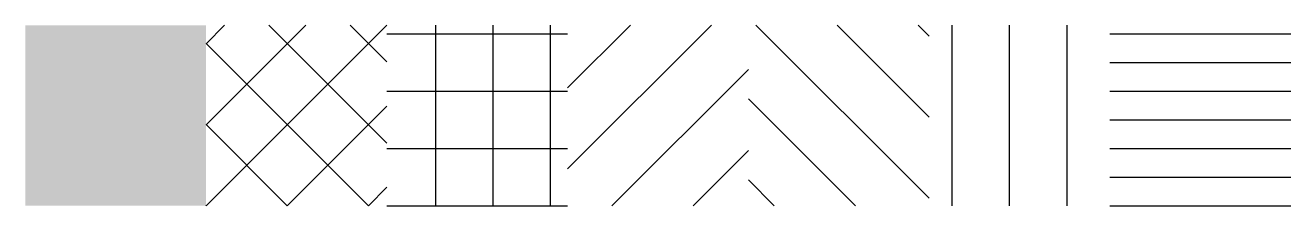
# Model space of a CAD drawing. Header units: inches. Extents: x -10 to 60, y 0 to 10.
import ezdxf

# ---------------------------------------------------------------- set-up
doc = ezdxf.new("R2010")
doc.units = ezdxf.units.IN
doc.header["$MEASUREMENT"] = 0

msp = doc.modelspace()

# ---------------------------------------------------------------- hatches: boundary and pattern name
msp.add_hatch(color=6).paths.add_polyline_path([(-10, 0), (-10, 10), (0, 10), (0, 0), (-10, 0)], flags=0)
h = msp.add_hatch()
h.set_pattern_fill('ANSI37', color=1, style=0)
h.set_pattern_definition([(45, (0, 0), (-2.24506, 2.24506), []), (135, (0, 0), (-2.24506, -2.24506), [])])
h.paths.add_polyline_path([(0, 0), (0, 10), (10, 10), (10, 0), (0, 0)], flags=0)
h = msp.add_hatch()
h.set_pattern_fill('ANSI37', color=1, angle=45, style=0)
h.set_pattern_definition([(90, (0, 0), (-3.175, 0), []), (180, (0, 0), (0, -3.175), [])])
h.paths.add_polyline_path([(10, 0), (10, 10), (20, 10), (20, 0), (10, 0)], flags=0)
h = msp.add_hatch()
h.set_pattern_fill('ANSI31', color=3, style=0)
h.set_pattern_definition([(45, (0, 0), (-2.24506, 2.24506), [])])
h.paths.add_polyline_path([(20, 0), (20, 10), (30, 10), (30, 0), (20, 0)], flags=0)
h = msp.add_hatch()
h.set_pattern_fill('ANSI31', color=1, angle=90, style=0)
h.set_pattern_definition([(135, (0, 0), (-2.24506, -2.24506), [])])
h.paths.add_polyline_path([(30, 0), (30, 10), (40, 10), (40, 0), (30, 0)], flags=0)
h = msp.add_hatch()
h.set_pattern_fill('ANSI31', color=2, angle=45, style=0)
h.set_pattern_definition([(90, (0, 0), (-3.175, 0), [])])
h.paths.add_polyline_path([(40, 0), (40, 10), (50, 10), (50, 0), (40, 0)], flags=0)
h = msp.add_hatch()
h.set_pattern_fill('ANSI31', color=1, scale=0.5, angle=-45, style=0)
h.set_pattern_definition([(0, (0, 0), (0, 1.5875), [])])
h.paths.add_polyline_path([(50, 0), (50, 10), (60, 10), (60, 0), (50, 0)], flags=0)

doc.saveas('drawing.dxf')
